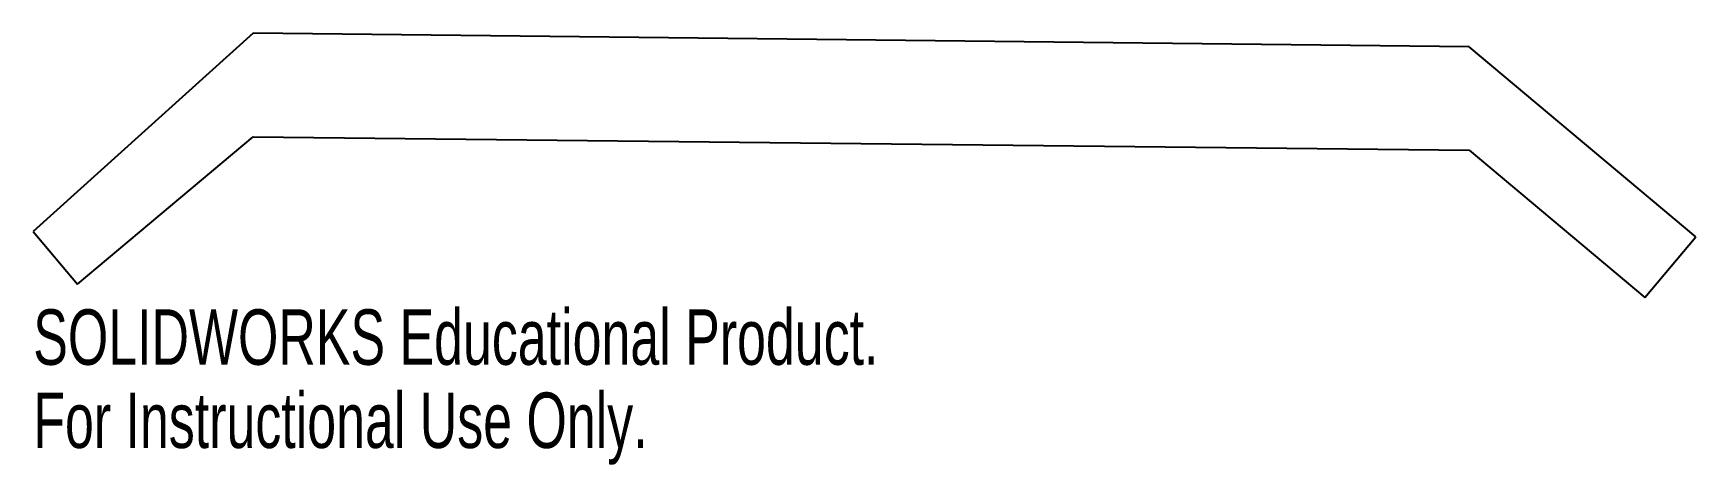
# Paper-space layout '_Front' of a CAD drawing. Header units: millimetres. Extents: x -76 to 69, y -29 to 9.
import ezdxf

# ---------------------------------------------------------------- set-up
doc = ezdxf.new("R2010")
doc.units = ezdxf.units.MM
doc.styles.add('SLDTEXTSTYLE0', font='TXT', dxfattribs={"width": 0.7})

psp = doc.layouts.new('_Front')

# ---------------------------------------------------------------- linework, layer by layer
at = {"color": 7, "linetype": 'Continuous', "lineweight": 25}
for p, q in [((-57.23, 8.91), (-76.41, -8.36)), ((48.77, 7.73), (-57.23, 8.91)), ((68.52, -8.84), (48.77, 7.73)), ((-72.55, -12.95), (-57.23, -0.1)), ((-57.23, -0.1), (48.77, -1.28)), ((48.77, -1.28), (64.09, -14.13)), ((-76.41, -8.36), (-72.55, -12.95)), ((64.09, -14.13), (68.52, -8.84))]:
    psp.add_line(p, q, dxfattribs=at)

# ---------------------------------------------------------------- texts
at = {"color": 7, "linetype": 'Continuous', "char_height": 4.8336, "attachment_point": 1, "style": 'SLDTEXTSTYLE0'}
for s, insert in [('SOLIDWORKS Educational Product.', (-76.41, -15.15)), ('For Instructional Use Only.', (-76.41, -22.4))]:
    psp.add_mtext(s, dxfattribs=dict(at, insert=insert))

doc.saveas('drawing.dxf')
